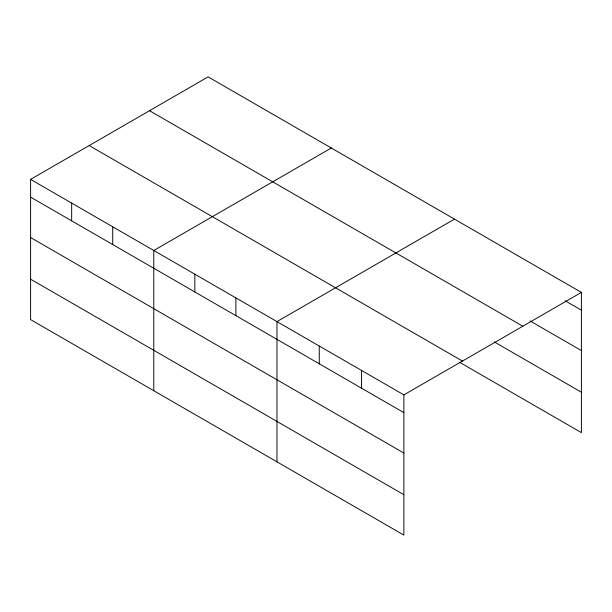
<?xml version="1.0" encoding="UTF-8"?>
<svg xmlns="http://www.w3.org/2000/svg" width="612" height="612" viewBox="0 0 612 612"><rect width="100%" height="100%" fill="white"/><g stroke="black" fill="none" stroke-linecap="round" stroke-linejoin="round"><path stroke-width="0.92" d="M403.882 453.056L403.882 394.885L30.6 179.377L30.6 319.602L403.882 535.118L403.882 453.056L30.6 237.548M459.367 362.166L581.4 432.623L581.4 292.398L208.118 76.883L30.6 179.377M331.306 148.005L153.78 250.492L153.78 390.724M454.487 219.119L276.961 321.614L276.961 461.838M403.882 394.885L581.4 292.398M565.128 300.76L581.4 310.154M530.145 320.979L581.4 350.569M149.542 110.711L522.816 326.219M494.351 341.947L581.4 392.208M89.184 145.557L462.458 361.065M30.6 197.133L403.882 412.641M30.6 279.187L403.882 494.703M361.577 370.459L361.577 388.222M319.265 346.04L319.265 363.796M235.903 297.906L235.903 315.662M194.845 274.199L194.845 291.962M112.723 226.792L112.723 244.548M71.658 203.085L71.658 220.84"/></g></svg>
